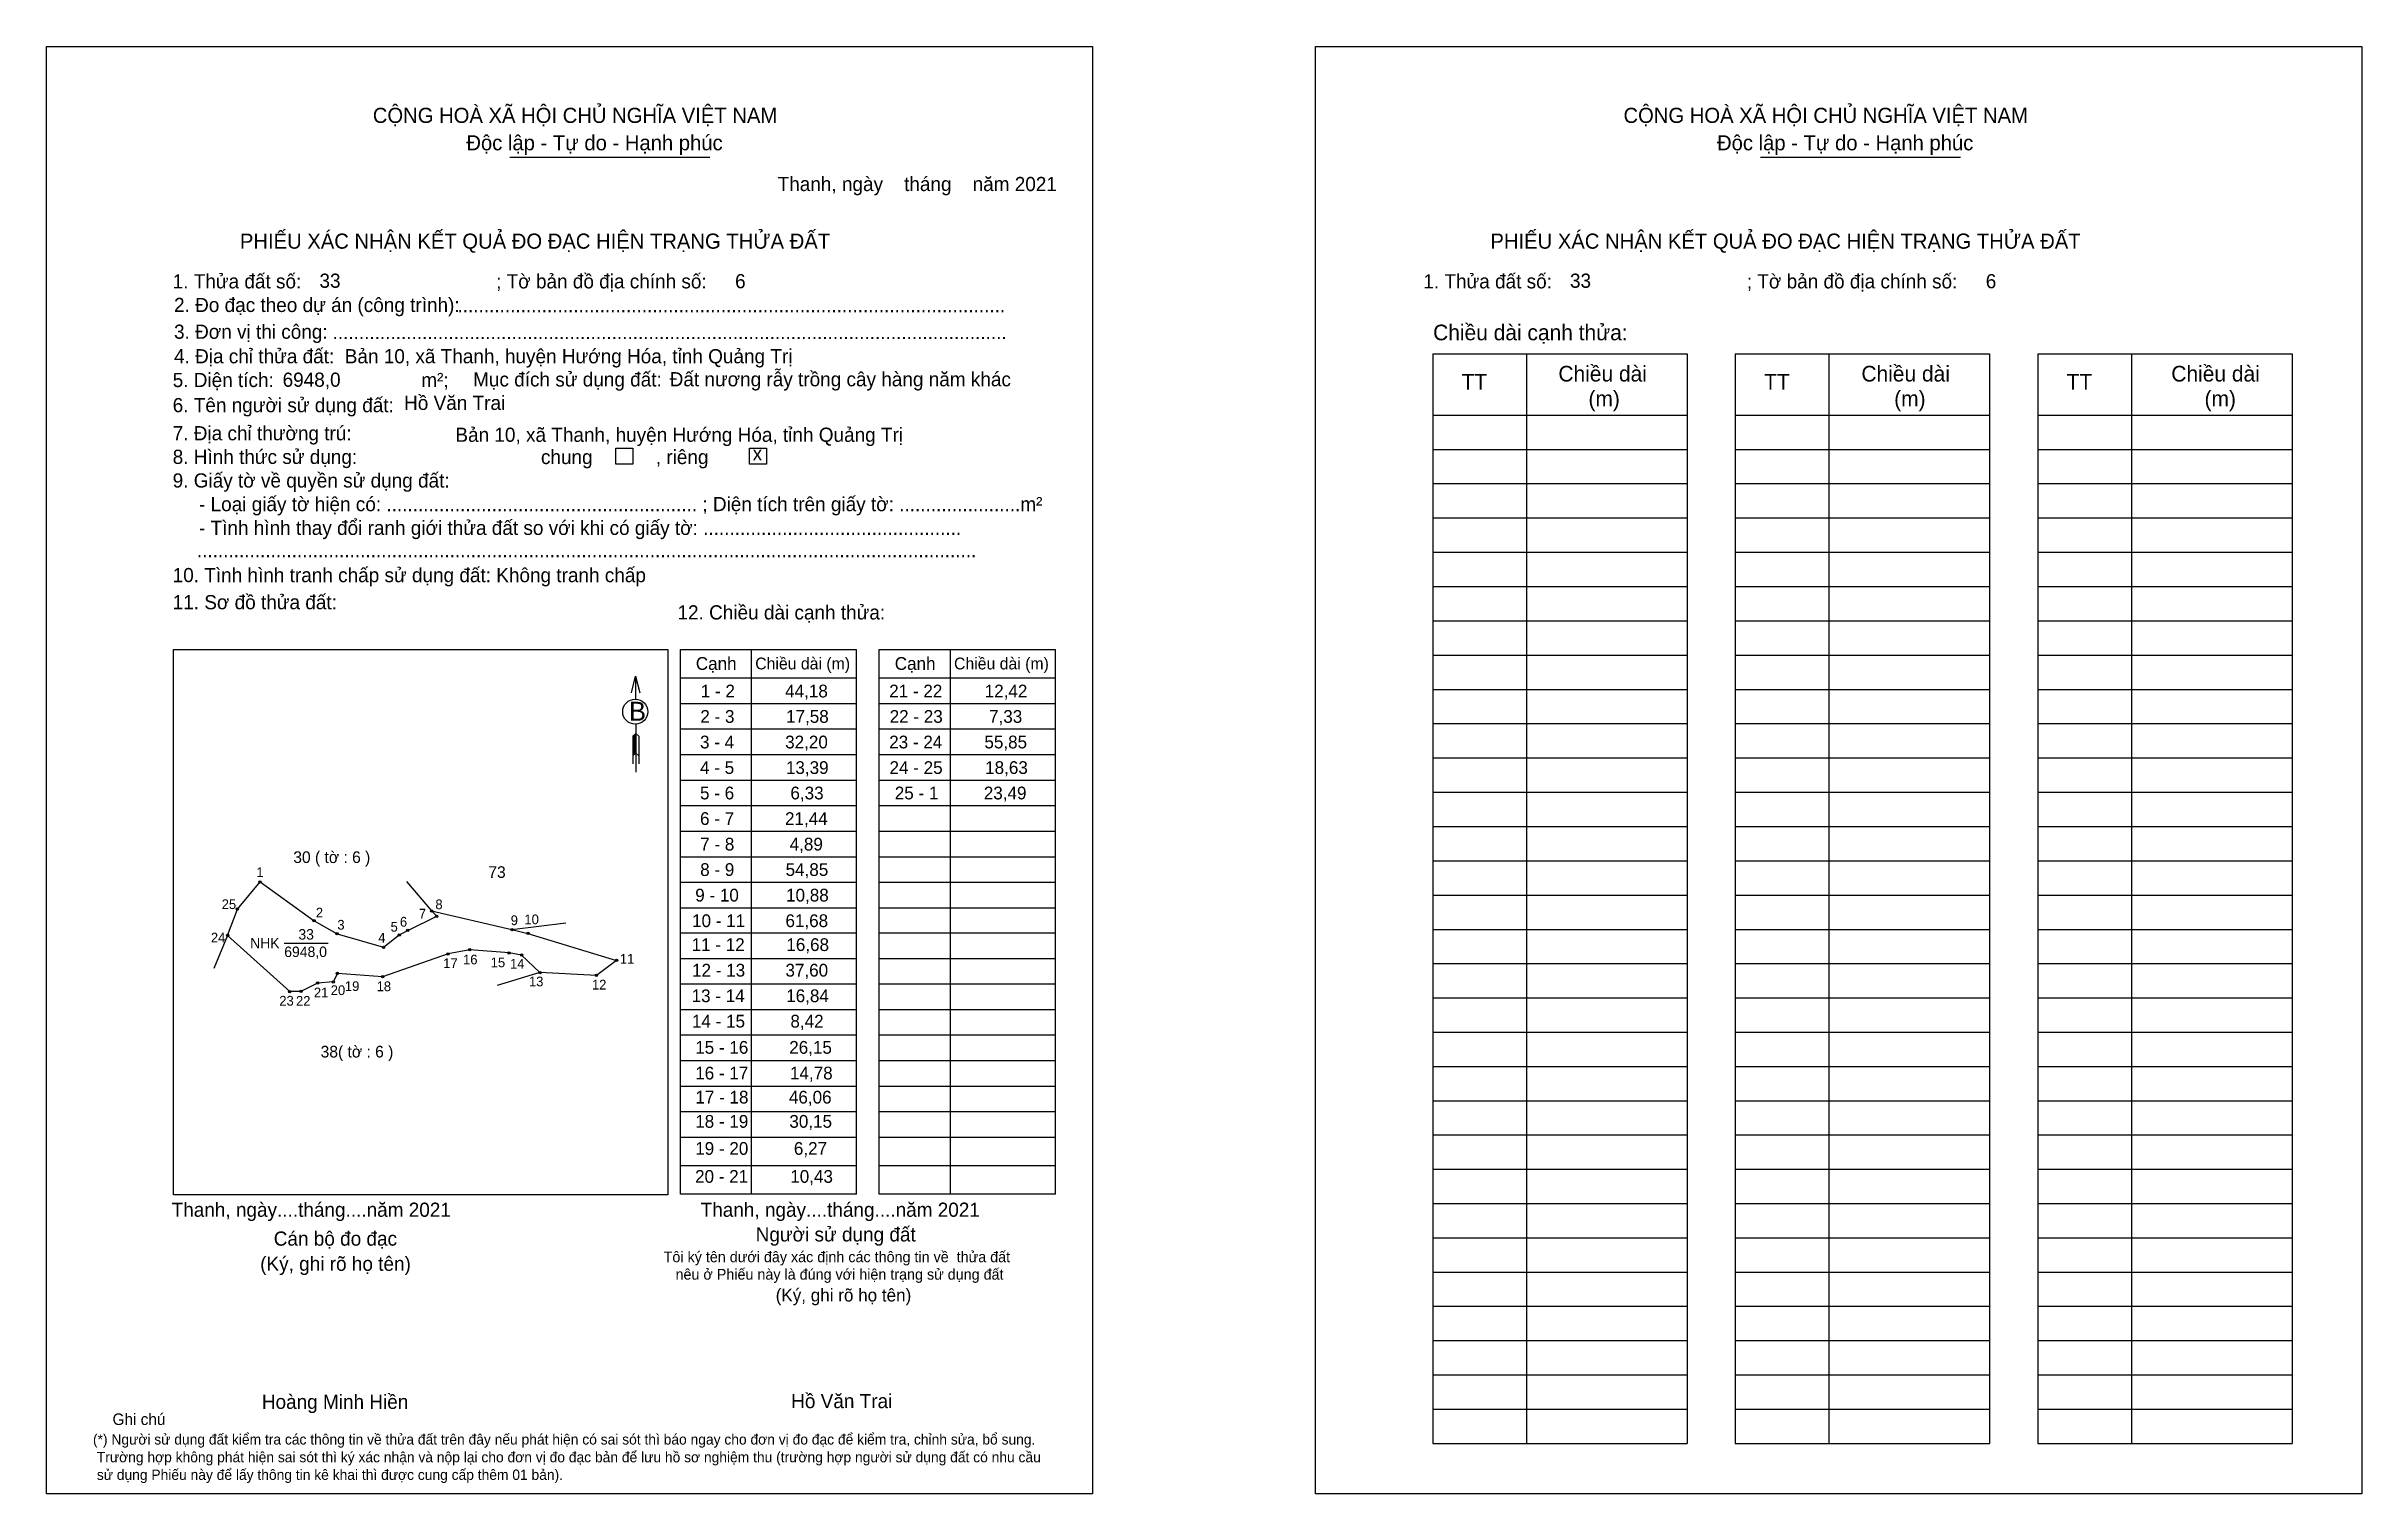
# Model space of a CAD drawing. Extents: x 544732 to 546272, y 1825194 to 1826156.
import ezdxf

# ---------------------------------------------------------------- set-up
doc = ezdxf.new("R2010")
doc.units = 0
for name, color, linetype in [('CanhThua', 7, 'Continuous'), ('kqddKhungInTrang1', 7, 'Continuous'), ('kqddKhungInTrang2', 7, 'Continuous'), ('kqddNoiDung', 7, 'Continuous'), ('kqddTemplate', 7, 'Continuous'), ('Level 1', 7, 'Continuous'), ('MocDinhThua', 7, 'Continuous'), ('NhanDiaChinhThua', 7, 'Continuous'), ('NhanTuCan', 7, 'Continuous'), ('RauThua', 7, 'Continuous'), ('SoHieuDinhThua', 7, 'Continuous')]:
    doc.layers.add(name, color=color, linetype=linetype)

msp = doc.modelspace()

# ---------------------------------------------------------------- linework, layer by layer
at = {"layer": 'CanhThua'}
for p, q in [((544858.9, 1825582.2), (544873.9, 1825600.2)), ((544873.9, 1825600.2), (544909.8, 1825574.4)), ((544852.3, 1825564.7), (544858.9, 1825582.2)), ((544909.8, 1825574.4), (544925.1, 1825565.8)), ((544966.5, 1825565), (544972.1, 1825568)), ((544972.1, 1825568), (544991.4, 1825577.4)), ((544991.4, 1825577.4), (544988, 1825581)), ((544988, 1825581), (545041.4, 1825568.5)), ((545041.4, 1825568.5), (545052, 1825566)), ((544893.7, 1825527.3), (544852.3, 1825564.7)), ((544925.1, 1825565.8), (544956, 1825556.8)), ((544998.9, 1825552.4), (544955.4, 1825537.2)), ((544956, 1825556.8), (544966.5, 1825565)), ((545013.4, 1825555.1), (544998.9, 1825552.4)), ((545039.5, 1825553), (545013.4, 1825555.1)), ((545047.8, 1825551.6), (545039.5, 1825553)), ((545052, 1825566), (545111, 1825548)), ((544925.3, 1825539.4), (544922.6, 1825533.8)), ((544955.4, 1825537.2), (544925.3, 1825539.4)), ((545060, 1825540), (545047.8, 1825551.6)), ((545097.6, 1825538.1), (545060, 1825540)), ((545111, 1825548), (545097.6, 1825538.1)), ((544901.1, 1825527.4), (544893.7, 1825527.3)), ((544912.2, 1825533), (544901.1, 1825527.4)), ((544922.6, 1825533.8), (544912.2, 1825533))]:
    msp.add_line(p, q, dxfattribs=at)
at = {"layer": 'kqddKhungInTrang1'}
msp.add_lwpolyline([(544731.8, 1826155.7), (545427.4, 1826155.7), (545427.4, 1825193.5), (544731.8, 1825193.5)], close=True, dxfattribs=at)
at = {"layer": 'kqddKhungInTrang2'}
msp.add_lwpolyline([(545575.8, 1826155.7), (546271.5, 1826155.7), (546271.5, 1825193.5), (545575.8, 1825193.5)], close=True, dxfattribs=at)
at = {"layer": 'kqddTemplate'}
for p, q in [((545039.9, 1826082.1), (545173.1, 1826082.1)), ((545871.6, 1826082.1), (546004.8, 1826082.1)), ((545653.7, 1825951.3), (545822.9, 1825951.3)), ((545653.7, 1825951.3), (545653.7, 1825226.9)), ((545716, 1825951.3), (545716, 1825226.9)), ((545822.9, 1825951.3), (545822.9, 1825226.9)), ((545854.9, 1825951.3), (545854.9, 1825226.9)), ((545854.9, 1825951.3), (546024.1, 1825951.3)), ((545917.2, 1825951.3), (545917.2, 1825226.9)), ((546024.1, 1825951.3), (546024.1, 1825226.9)), ((546056.1, 1825951.3), (546056.1, 1825226.9)), ((546056.1, 1825951.3), (546225.3, 1825951.3)), ((546118.4, 1825951.3), (546118.4, 1825226.9)), ((546225.3, 1825951.3), (546225.3, 1825226.9)), ((545653.7, 1825910.5), (545822.9, 1825910.5)), ((545854.9, 1825910.5), (546024.1, 1825910.5)), ((546056.1, 1825910.5), (546225.3, 1825910.5)), ((545653.7, 1825887.8), (545822.9, 1825887.8)), ((545854.9, 1825887.8), (546024.1, 1825887.8)), ((546056.1, 1825887.8), (546225.3, 1825887.8)), ((545653.7, 1825865), (545822.9, 1825865)), ((545854.9, 1825865), (546024.1, 1825865)), ((546056.1, 1825865), (546225.3, 1825865)), ((545653.7, 1825842.2), (545822.9, 1825842.2)), ((545854.9, 1825842.2), (546024.1, 1825842.2)), ((546056.1, 1825842.2), (546225.3, 1825842.2)), ((545653.7, 1825819.4), (545822.9, 1825819.4)), ((545854.9, 1825819.4), (546024.1, 1825819.4)), ((546056.1, 1825819.4), (546225.3, 1825819.4)), ((545653.7, 1825796.6), (545822.9, 1825796.6)), ((545854.9, 1825796.6), (546024.1, 1825796.6)), ((546056.1, 1825796.6), (546225.3, 1825796.6)), ((545653.7, 1825773.8), (545822.9, 1825773.8)), ((545854.9, 1825773.8), (546024.1, 1825773.8)), ((546056.1, 1825773.8), (546225.3, 1825773.8)), ((545153.5, 1825754.8), (545270.6, 1825754.8)), ((545153.5, 1825392.7), (545153.5, 1825754.8)), ((545200.6, 1825754.8), (545200.6, 1825392.7)), ((545270.6, 1825392.7), (545270.6, 1825754.8)), ((545285.7, 1825754.8), (545402.8, 1825754.8)), ((545285.7, 1825392.7), (545285.7, 1825754.8)), ((545332.8, 1825754.8), (545332.8, 1825392.7)), ((545402.8, 1825392.7), (545402.8, 1825754.8)), ((545123.6, 1825737), (545123.6, 1825721.8)), ((545653.7, 1825751), (545822.9, 1825751)), ((545854.9, 1825751), (546024.1, 1825751)), ((546056.1, 1825751), (546225.3, 1825751)), ((545153.5, 1825735.8), (545270.6, 1825735.8)), ((545285.7, 1825735.8), (545402.8, 1825735.8)), ((545653.7, 1825728.2), (545822.9, 1825728.2)), ((545854.9, 1825728.2), (546024.1, 1825728.2)), ((546056.1, 1825728.2), (546225.3, 1825728.2)), ((545153.5, 1825718.8), (545270.6, 1825718.8)), ((545285.7, 1825718.8), (545402.8, 1825718.8)), ((545123.7, 1825698.9), (545121.7, 1825697.1)), ((545123.7, 1825698.1), (545121.7, 1825696.2)), ((545123.7, 1825697.2), (545121.7, 1825695.3)), ((545121.7, 1825697.1), (545121.7, 1825678.7)), ((545123.7, 1825696.3), (545121.7, 1825694.5)), ((545123.7, 1825695.5), (545121.7, 1825693.6)), ((545123.7, 1825694.6), (545121.7, 1825692.7)), ((545123.7, 1825693.7), (545121.7, 1825691.9)), ((545123.7, 1825692.9), (545121.7, 1825691)), ((545123.7, 1825692), (545121.7, 1825690.1)), ((545123.7, 1825691.1), (545121.7, 1825689.3)), ((545123.7, 1825705.1), (545123.7, 1825673.1)), ((545123.7, 1825698.9), (545125.7, 1825697.1)), ((545125.7, 1825697.1), (545125.7, 1825678.7)), ((545153.5, 1825701.9), (545270.6, 1825701.9)), ((545285.7, 1825701.9), (545402.8, 1825701.9)), ((545653.7, 1825705.5), (545822.9, 1825705.5)), ((545854.9, 1825705.5), (546024.1, 1825705.5)), ((546056.1, 1825705.5), (546225.3, 1825705.5)), ((545123.7, 1825690.3), (545121.7, 1825688.4)), ((545123.7, 1825689.4), (545121.7, 1825687.5)), ((545123.7, 1825688.5), (545121.7, 1825686.7)), ((545123.7, 1825687.7), (545121.7, 1825685.8)), ((545123.7, 1825686.8), (545121.7, 1825684.9)), ((545123.7, 1825685.9), (545121.7, 1825684)), ((545123.7, 1825685.9), (545125.7, 1825684)), ((545153.5, 1825684.9), (545270.6, 1825684.9)), ((545285.7, 1825684.9), (545402.8, 1825684.9)), ((545653.7, 1825682.7), (545822.9, 1825682.7)), ((545854.9, 1825682.7), (546024.1, 1825682.7)), ((546056.1, 1825682.7), (546225.3, 1825682.7)), ((545153.5, 1825667.9), (545270.6, 1825667.9)), ((545285.7, 1825667.9), (545402.8, 1825667.9)), ((545653.7, 1825659.9), (545822.9, 1825659.9)), ((545854.9, 1825659.9), (546024.1, 1825659.9)), ((546056.1, 1825659.9), (546225.3, 1825659.9)), ((545153.5, 1825651), (545270.6, 1825651)), ((545285.7, 1825651), (545402.8, 1825651)), ((545153.5, 1825634), (545270.6, 1825634)), ((545285.7, 1825634), (545402.8, 1825634)), ((545653.7, 1825637.1), (545822.9, 1825637.1)), ((545854.9, 1825637.1), (546024.1, 1825637.1)), ((546056.1, 1825637.1), (546225.3, 1825637.1)), ((545153.5, 1825617), (545270.6, 1825617)), ((545285.7, 1825617), (545402.8, 1825617)), ((545653.7, 1825614.3), (545822.9, 1825614.3)), ((545854.9, 1825614.3), (546024.1, 1825614.3)), ((546056.1, 1825614.3), (546225.3, 1825614.3)), ((545153.5, 1825600.1), (545270.6, 1825600.1)), ((545285.7, 1825600.1), (545402.8, 1825600.1)), ((545153.5, 1825583.1), (545270.6, 1825583.1)), ((545285.7, 1825583.1), (545402.8, 1825583.1)), ((545653.7, 1825591.5), (545822.9, 1825591.5)), ((545854.9, 1825591.5), (546024.1, 1825591.5)), ((546056.1, 1825591.5), (546225.3, 1825591.5)), ((545653.7, 1825568.7), (545822.9, 1825568.7)), ((545854.9, 1825568.7), (546024.1, 1825568.7)), ((546056.1, 1825568.7), (546225.3, 1825568.7)), ((545270.6, 1825566.1), (545153.5, 1825566.1)), ((545402.8, 1825566.1), (545285.7, 1825566.1)), ((545270.6, 1825549.2), (545153.5, 1825549.2)), ((545402.8, 1825549.2), (545285.7, 1825549.2)), ((545653.7, 1825546), (545822.9, 1825546)), ((545854.9, 1825546), (546024.1, 1825546)), ((546056.1, 1825546), (546225.3, 1825546)), ((545270.6, 1825532.2), (545153.5, 1825532.2)), ((545402.8, 1825532.2), (545285.7, 1825532.2)), ((545653.7, 1825523.2), (545822.9, 1825523.2)), ((545854.9, 1825523.2), (546024.1, 1825523.2)), ((546056.1, 1825523.2), (546225.3, 1825523.2)), ((545270.6, 1825515.2), (545153.5, 1825515.2)), ((545402.8, 1825515.2), (545285.7, 1825515.2)), ((545270.6, 1825498.3), (545153.5, 1825498.3)), ((545402.8, 1825498.3), (545285.7, 1825498.3)), ((545653.7, 1825500.4), (545822.9, 1825500.4)), ((545854.9, 1825500.4), (546024.1, 1825500.4)), ((546056.1, 1825500.4), (546225.3, 1825500.4)), ((545270.6, 1825481.3), (545153.5, 1825481.3)), ((545402.8, 1825481.3), (545285.7, 1825481.3)), ((545653.7, 1825477.6), (545822.9, 1825477.6)), ((545854.9, 1825477.6), (546024.1, 1825477.6)), ((546056.1, 1825477.6), (546225.3, 1825477.6)), ((545270.6, 1825464.3), (545153.5, 1825464.3)), ((545402.8, 1825464.3), (545285.7, 1825464.3)), ((545270.6, 1825447.3), (545153.5, 1825447.3)), ((545402.8, 1825447.3), (545285.7, 1825447.3)), ((545653.7, 1825454.8), (545822.9, 1825454.8)), ((545854.9, 1825454.8), (546024.1, 1825454.8)), ((546056.1, 1825454.8), (546225.3, 1825454.8)), ((545270.6, 1825430.4), (545153.5, 1825430.4)), ((545402.8, 1825430.4), (545285.7, 1825430.4)), ((545653.7, 1825432), (545822.9, 1825432)), ((545854.9, 1825432), (546024.1, 1825432)), ((546056.1, 1825432), (546225.3, 1825432)), ((545270.6, 1825411.5), (545153.5, 1825411.5)), ((545402.8, 1825411.5), (545285.7, 1825411.5)), ((545653.7, 1825409.2), (545822.9, 1825409.2)), ((545854.9, 1825409.2), (546024.1, 1825409.2)), ((546056.1, 1825409.2), (546225.3, 1825409.2)), ((545270.6, 1825392.7), (545153.5, 1825392.7)), ((545402.8, 1825392.7), (545285.7, 1825392.7)), ((545653.7, 1825386.5), (545822.9, 1825386.5)), ((545854.9, 1825386.5), (546024.1, 1825386.5)), ((546056.1, 1825386.4), (546225.3, 1825386.4)), ((545653.7, 1825363.7), (545822.9, 1825363.7)), ((545854.9, 1825363.7), (546024.1, 1825363.7)), ((546056.1, 1825363.7), (546225.3, 1825363.7)), ((545653.7, 1825340.9), (545822.9, 1825340.9)), ((545854.9, 1825340.9), (546024.1, 1825340.9)), ((546056.1, 1825340.9), (546225.3, 1825340.9)), ((545653.7, 1825318.1), (545822.9, 1825318.1)), ((545854.9, 1825318.1), (546024.1, 1825318.1)), ((546056.1, 1825318.1), (546225.3, 1825318.1)), ((545653.7, 1825295.3), (545822.9, 1825295.3)), ((545854.9, 1825295.3), (546024.1, 1825295.3)), ((546056.1, 1825295.3), (546225.3, 1825295.3)), ((545653.7, 1825272.5), (545822.9, 1825272.5)), ((545854.9, 1825272.5), (546024.1, 1825272.5)), ((546056.1, 1825272.5), (546225.3, 1825272.5)), ((545653.7, 1825249.7), (545822.9, 1825249.7)), ((545854.9, 1825249.7), (546024.1, 1825249.7)), ((546056.1, 1825249.7), (546225.3, 1825249.7)), ((545653.7, 1825226.9), (545822.9, 1825226.9)), ((545854.9, 1825226.9), (546024.1, 1825226.9)), ((546056.1, 1825226.9), (546225.3, 1825226.9))]:
    msp.add_line(p, q, dxfattribs=at)
for points in [[(545110.4, 1825888.5), (545121.7, 1825888.5), (545121.7, 1825878), (545110.4, 1825878)], [(545199.4, 1825888.5), (545210.8, 1825888.5), (545210.8, 1825878), (545199.4, 1825878)], [(544816.4, 1825754.8), (545145.1, 1825754.8), (545145.1, 1825392.3), (544816.4, 1825392.3)]]:
    msp.add_lwpolyline(points, close=True, dxfattribs=at)
msp.add_lwpolyline([(545120.9, 1825726), (545123.6, 1825737), (545126.4, 1825726)], dxfattribs=at)
msp.add_circle((545123.4, 1825713.4), 8.35, dxfattribs=at)
at = {"layer": 'Level 1'}
for p, q in [((544852.3, 1825564.7), (544843.1, 1825542.7)), ((545060, 1825540), (545031.5, 1825531.3))]:
    msp.add_line(p, q, dxfattribs=at)
at = {"layer": 'MocDinhThua'}
for centre in [(544873.9, 1825600.2), (544858.9, 1825582.2), (544909.8, 1825574.4), (544972.1, 1825568), (544988, 1825581), (544991.4, 1825577.4), (545041.4, 1825568.5), (544852.3, 1825564.7), (544925.1, 1825565.8), (544956, 1825556.8), (544966.5, 1825565), (544998.9, 1825552.4), (545013.4, 1825555.1), (545039.5, 1825553), (545047.8, 1825551.6), (545052, 1825566), (544925.3, 1825539.4), (544955.4, 1825537.2), (545060, 1825540), (545097.6, 1825538.1), (545111, 1825548), (544893.7, 1825527.3), (544901.1, 1825527.4), (544912.2, 1825533), (544922.6, 1825533.8)]:
    msp.add_circle(centre, 0.776, dxfattribs=at)
at = {"layer": 'NhanDiaChinhThua'}
msp.add_line((544890, 1825559.6), (544919.2, 1825559.6), dxfattribs=at)
at = {"layer": 'RauThua'}
for p, q in [((544971.2, 1825600.6), (544988, 1825581)), ((545041.4, 1825568.5), (545077.3, 1825573))]:
    msp.add_line(p, q, dxfattribs=at)

# ---------------------------------------------------------------- texts
at = {"layer": 'kqddNoiDung'}
for s, height, p in [('Thanh, ngày    tháng    năm 2021  ', 9.427, (545218.1, 1826059.5)), ('33', 9.43, (544913.4, 1825995.2)), ('6', 9.43, (545189.8, 1825994.9)), ('33', 9.43, (545745, 1825995.2)), ('6', 9.43, (546021.5, 1825994.9)), ('........................................................................................................', 9.427, (545005.2, 1825978.9)), ('................................................................................................................................', 9.427, (544922.1, 1825961.1)), ('6948,0', 9.43, (544888.9, 1825929.4)), ('Đất nương rẫy trồng cây hàng năm khác', 9.427, (545146.3, 1825929.7)), ('Hồ Văn Trai', 9.427, (544969.7, 1825914)), ('Bản 10, xã Thanh, huyện Hướng Hóa, tỉnh Quảng Trị', 9.427, (545003.8, 1825892.8)), ('x', 9.43, (545201.5, 1825880.4)), ('1 - 2', 8.48, (545167, 1825722.9)), ('44,18', 8.48, (545223.1, 1825722.9)), ('21 - 22', 8.48, (545292.3, 1825722.9)), ('12,42', 8.48, (545355.8, 1825722.9)), ('2 - 3', 8.48, (545166.7, 1825706)), ('17,58', 8.48, (545223.7, 1825706)), ('22 - 23', 8.48, (545292.6, 1825706)), ('7,33', 8.48, (545358.7, 1825706)), ('3 - 4', 8.48, (545166.5, 1825689)), ('32,20', 8.48, (545223.1, 1825689)), ('23 - 24', 8.48, (545292.3, 1825689)), ('55,85', 8.48, (545355.6, 1825689)), ('4 - 5', 8.48, (545166.5, 1825672)), ('13,39', 8.48, (545223.6, 1825672)), ('24 - 25', 8.48, (545292.5, 1825672)), ('18,63', 8.48, (545356.1, 1825672)), ('5 - 6', 8.48, (545166.5, 1825655.1)), ('6,33', 8.48, (545226.6, 1825655.1)), ('25 - 1', 8.48, (545296, 1825655.1)), ('23,49', 8.48, (545355.2, 1825655.1)), ('6 - 7', 8.48, (545166.5, 1825638.1)), ('21,44', 8.48, (545223, 1825638.1)), ('7 - 8', 8.48, (545166.6, 1825621.1)), ('4,89', 8.48, (545226.1, 1825621.1)), ('8 - 9', 8.48, (545166.6, 1825604.2)), ('54,85', 8.48, (545223.4, 1825604.2)), ('9 - 10', 8.48, (545163.3, 1825587.2)), ('10,88', 8.48, (545223.7, 1825587.2)), ('10 - 11', 8.48, (545161.2, 1825570.2)), ('61,68', 8.48, (545223.3, 1825570.2)), ('11 - 12', 8.48, (545160.9, 1825554.3)), ('16,68', 8.48, (545223.9, 1825554.3)), ('12 - 13', 8.48, (545161.2, 1825537.3)), ('37,60', 8.48, (545223.3, 1825537.3)), ('13 - 14', 8.48, (545160.9, 1825520.3)), ('16,84', 8.48, (545223.8, 1825520.3)), ('14 - 15', 8.48, (545161.1, 1825503.4)), ('8,42', 8.48, (545226.6, 1825503.4)), ('15 - 16', 8.48, (545163.3, 1825486)), ('26,15', 8.48, (545225.8, 1825486)), ('16 - 17', 8.48, (545163.3, 1825468.9)), ('14,78', 8.48, (545226.3, 1825468.9)), ('17 - 18', 8.48, (545163.4, 1825452.9)), ('46,06', 8.48, (545225.6, 1825452.9)), ('18 - 19', 8.48, (545163.3, 1825436.8)), ('30,15', 8.48, (545225.9, 1825436.8)), ('19 - 20', 8.48, (545163.3, 1825418.8)), ('6,27', 8.48, (545228.9, 1825418.8)), ('20 - 21', 8.48, (545163.2, 1825400.2)), ('10,43', 8.48, (545226.5, 1825400.2)), ('Thanh, ngày....tháng....năm 2021', 9.427, (544815.1, 1825377.6)), ('Thanh, ngày....tháng....năm 2021', 9.427, (545166.9, 1825377.6)), ('Hồ Văn Trai', 9.427, (545227.1, 1825250.4))]:
    msp.add_text(s, height=height, dxfattribs=at).set_placement(p)
at = {"layer": 'kqddTemplate'}
for s, height, p in [('CỘNG HOÀ XÃ HỘI CHỦ NGHĨA VIỆT NAM', 10.055, (544948.9, 1826104.8)), ('CỘNG HOÀ XÃ HỘI CHỦ NGHĨA VIỆT NAM', 10.055, (545780.6, 1826104.8)), ('Độc lập - Tự do - Hạnh phúc', 10.055, (545011.1, 1826086.6)), ('Độc lập - Tự do - Hạnh phúc', 10.055, (545842.8, 1826086.6)), ('PHIẾU XÁC NHẬN KẾT QUẢ ĐO ĐẠC HIỆN TRẠNG THỬA ĐẤT', 10.055, (544860.5, 1826021.2)), ('PHIẾU XÁC NHẬN KẾT QUẢ ĐO ĐẠC HIỆN TRẠNG THỬA ĐẤT', 10.055, (545692.1, 1826021.2)), ('1. Thửa đất số:                                     ; Tờ bản đồ địa chính số:', 9.427, (544815.8, 1825994.8)), ('1. Thửa đất số:                                     ; Tờ bản đồ địa chính số:', 9.427, (545647.5, 1825994.8)), ('2. Đo đạc theo dự án (công trình): ', 9.427, (544816.7, 1825979.1)), ('3. Đơn vị thi công: ', 9.427, (544816.7, 1825961.3)), ('Chiều dài cạnh thửa:', 10.417, (545654, 1825960.3)), ('4. Địa chỉ thửa đất:  Bản 10, xã Thanh, huyện Hướng Hóa, tỉnh Quảng Trị', 9.427, (544816.7, 1825945)), ('5. Diện tích:                            m²; ', 9.427, (544815.8, 1825929.2)), ('Mục đích sử dụng đất:', 9.427, (545015.6, 1825929.6)), ('TT', 10.42, (545672.9, 1825927.5)), ('Chiều dài', 10.42, (545737.3, 1825932.9)), ('TT', 10.42, (545874.1, 1825927.5)), ('Chiều dài', 10.42, (545938.8, 1825932.9)), ('TT', 10.42, (546075.3, 1825927.5)), ('Chiều dài', 10.42, (546144.9, 1825932.9)), ('6. Tên người sử dụng đất:', 9.427, (544815.8, 1825912.5)), ('(m)', 10.42, (545757.3, 1825916.3)), ('(m)', 10.42, (545960.6, 1825916.3)), ('(m)', 10.42, (546167, 1825916.3)), ('7. Địa chỉ thường trú:', 9.427, (544815.8, 1825893.8)), ('8. Hình thức sử dụng:', 9.427, (544815.8, 1825878.1)), ('chung            , riêng', 9.427, (545060.7, 1825878)), ('9. Giấy tờ về quyền sử dụng đất:', 9.427, (544815.8, 1825862.4)), ('     - Loại giấy tờ hiện có: ........................................................... ; Diện tích trên giấy tờ: .......................m²', 9.427, (544815.8, 1825846.7)), ('     - Tình hình thay đổi ranh giới thửa đất so với khi có giấy tờ: .................................................', 9.427, (544815.8, 1825830.9)), ('....................................................................................................................................................', 9.427, (544831.9, 1825816)), ('10. Tình hình tranh chấp sử dụng đất: Không tranh chấp', 9.427, (544815.8, 1825799.5)), ('11. Sơ đồ thửa đất:', 9.427, (544815.8, 1825781.5)), ('12. Chiều dài cạnh thửa:', 9.427, (545151.5, 1825774.7)), ('Cạnh', 8.48, (545163.7, 1825741.2)), ('Chiều dài (m)', 7.856, (545203.2, 1825741.5)), ('Cạnh', 8.48, (545296, 1825741.2)), ('Chiều dài (m)', 7.856, (545335.4, 1825741.5)), ('B', 12.6, (545119.3, 1825707.4)), ('Cán bộ đo đạc', 9.427, (544883, 1825358.4)), ('Người sử dụng đất', 9.427, (545203.5, 1825361.2)), ('(Ký, ghi rõ họ tên)', 9.427, (544874, 1825341.7)), ('Tôi ký tên dưới đây xác định các thông tin về  thửa đất ', 7.127, (545142.3, 1825347.4)), ('nêu ở Phiếu này là đúng với hiện trạng sử dụng đất', 7.127, (545150.2, 1825335.8)), ('(Ký, ghi rõ họ tên)', 8.484, (545216.8, 1825321.3)), ('Hoàng Minh Hiền', 9.427, (544875.1, 1825249.9)), ('Ghi chú', 7.64, (544775.8, 1825239.2)), ('(*) Người sử dụng đất kiểm tra các thông tin về thửa đất trên đây nếu phát hiện có sai sót thì báo ngay cho đơn vị đo đạc để kiểm tra, chỉnh sửa, bổ sung.', 6.8723, (544762.8, 1825226.2)), (' Trường hợp không phát hiện sai sót thì ký xác nhận và nộp lại cho đơn vị đo đạc bản để lưu hồ sơ nghiệm thu (trường hợp người sử dụng đất có nhu cầu', 6.8723, (544762.8, 1825214.4)), (' sử dụng Phiếu này để lấy thông tin kê khai thì được cung cấp thêm 01 bản).', 6.872, (544762.8, 1825202.7))]:
    msp.add_text(s, height=height, dxfattribs=at).set_placement(p)
at = {"layer": 'NhanDiaChinhThua'}
for s, p in [('33', (544899.4, 1825561.9)), ('NHK', (544867.3, 1825556.1)), ('6948,0', (544890, 1825550.3))]:
    msp.add_text(s, height=6.94, dxfattribs=at).set_placement(p)
at = {"layer": 'NhanTuCan'}
for s, height, p in [('30 ( tờ : 6 )', 7.761, (544896, 1825612.8)), ('73', 7.76, (545025.7, 1825602.9)), ('38( tờ : 6 )', 7.761, (544914.2, 1825483.5))]:
    msp.add_text(s, height=height, dxfattribs=at).set_placement(p)
at = {"layer": 'SoHieuDinhThua'}
for s, p in [('1', (544871.4, 1825603.4)), ('25', (544848.4, 1825582.2)), ('2', (544911, 1825576.6)), ('8', (544990.5, 1825582.1)), ('3', (544925.3, 1825568.5)), ('5', (544960.7, 1825567.2)), ('6', (544966.9, 1825570.5)), ('7', (544979.5, 1825575.9)), ('9', (545040.6, 1825571.5)), ('10', (545049.7, 1825572.1)), ('24', (544841.2, 1825560)), ('4', (544952.5, 1825559.9)), ('16', (545008.9, 1825545.4)), ('11', (545113.2, 1825545.9)), ('17', (544995.7, 1825542.9)), ('15', (545027.3, 1825543.5)), ('14', (545040.1, 1825542.6)), ('13', (545052.7, 1825530.8)), ('23', (544886.7, 1825518)), ('22', (544897.8, 1825517.9)), ('21', (544909.7, 1825523.5)), ('20', (544920.9, 1825525)), ('19', (544930.3, 1825527.7)), ('18', (544951.4, 1825527.6)), ('12', (545094.6, 1825528.7))]:
    msp.add_text(s, height=6.47, dxfattribs=at).set_placement(p)

doc.saveas('drawing.dxf')
